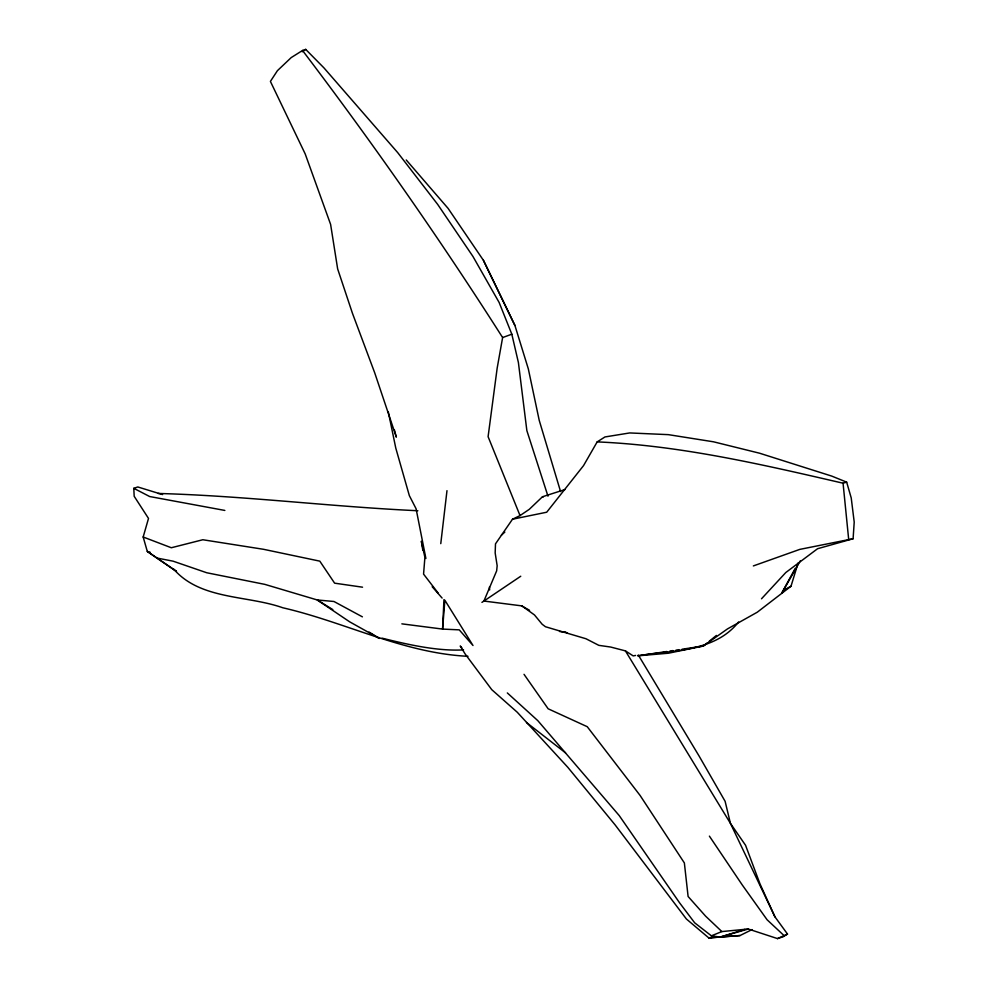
<?xml version="1.0" encoding="UTF-8"?>
<svg xmlns="http://www.w3.org/2000/svg" width="988" height="988" viewBox="0 0 988 988"><rect width="100%" height="100%" fill="white"/><g stroke="black" fill="none" stroke-linecap="round" stroke-linejoin="round"><path stroke-width="1.48" d="M443.958 599.605L442.575 629.084L459.247 629.862L472.993 645.497L444.872 600.247L442.575 629.084L401.857 623.848M761.513 598.79L785.793 572.534L817.57 548.723L853.101 538.744L854.212 522.096L851.224 497.927L846.667 482.144L831.735 476.093L759.525 453.196L713.521 441.809L668.333 434.646L629.702 432.942L604.952 436.955L597.172 441.895L583.538 465.62L546.71 512.216L512.5 519.219L495.494 543.857L495.173 552.971L497.162 565.754L496.655 570.866L483.91 601.05L521.899 605.891L534.471 614.944L542.165 624.255L545.462 626.738L585.983 638.754L598.839 645.349L610.658 647.041L625.416 650.882L633.197 655.896L635.605 655.439M440.772 543.647L446.984 490.666M394.41 429.891L396.324 437.141L374.736 372.896L352.457 313.32L337.649 268.897L330.61 224.387L305.181 153.881L270.403 81.411L277.418 70.679L291.225 57.576L302.526 50.487C373.056 143.421 439.993 239.121 502.62 337.563L497.162 368.191L488.097 436.684L520.034 515.588L512.5 519.219M150.114 552.206L147.311 551.452L176.432 571.373L147.311 551.452L143.174 537.003L148.509 518.428L134.183 496.285L133.788 488.319L137.789 486.961L162.575 494.568M666.863 651.5L638.001 655.822L668.444 653.216L703.32 646.041L727.44 628.936L757.265 612.214L791.005 586.242L798.069 563.086M795.229 568.31L781.743 593.171L800.255 560.912M738.604 621.971C714.546 652.339 672.569 649.956 638.001 655.822M564.975 489.554L542.486 496.742L529.259 509.351L520.034 515.588M501.385 535.163L504.831 532.1M706.902 643.151L703.32 646.041L682.053 649.227M709.273 641.224L716.424 635.432M521.454 605.768L529.58 610.325M302.229 51.771L305.712 49.4L323.953 67.888L397.707 152.621L437.696 204.43L472.931 256.435L499.15 302.501L511.821 334.191L518.404 362.559L526.863 430.632L547.982 496.186M481.934 602.384L520.75 576.239M625.416 650.882L730.428 823.362L774.938 916.839L787.51 934.068L783.274 936.71L777.507 938.6L748.274 929.016L721.87 931.573L711.385 935.821L694.675 922.804L679.62 902.884L619.229 815.582L537.818 720.66L507.326 692.934M784.596 589.725L791.005 586.242M777.507 938.6L787.51 934.068M461.89 647.943L460.247 645.991L465.089 653.883L491.765 689.673L517.243 712.225L567.767 767.256L615.104 824.881L686.413 919.013L708.779 937.896L740.024 935.55L752.053 929.585M502.62 337.563L511.821 334.191M753.35 565.926L799.823 549.377L853.101 538.744M302.526 50.487L305.712 49.4M711.385 935.821L720.141 937.093L744.977 929.35M597.172 441.895C680.337 445.415 762.205 464.496 843.06 483.206L846.667 482.144M720.141 937.093L748.274 929.016M712.867 937.155L708.779 937.896L740.024 935.55M669.901 651.043L672.939 650.598M675.977 650.141L679.015 649.684M417.85 510.734C331.165 506.758 244.901 495.815 158.105 493.457M467.966 656.304C403.314 653.154 345.071 622.094 282.84 607.781C247.037 595.085 200.268 599.988 173.567 568.952M362.547 587.193L334.611 583.167L319.803 561.147L263.549 549.303L202.836 539.744L171.319 547.747L143.174 537.003M559.517 631.456L563.889 632.197M542.486 496.742L543.4 496.915M224.844 510.438L149.645 496.532L133.788 488.319M157.006 558.059L173.135 561.184L206.739 572.756L264.809 584.365L317.272 599.975L333.956 601.494L362.398 616.845M382.146 638.186C408.328 644.67 437.388 651.314 463.545 649.894M565 631.727L567.618 633.308M332.808 609.596L317.272 599.975L349.69 621.847L379.404 638.446L369.055 632.036M526.493 722.512L565.556 752.868M783.768 935.327L767.108 919.779L742.26 884.964L709.396 836.132M721.87 931.573L705.556 916.111L688.105 896.487L684.363 862.932L640.125 795.501L587.243 726.699L548.155 708.791L524.023 674.322M432.188 586.711L442.105 598.073M406.241 159.957L448.107 208.406L483.416 260.326L514.921 325.472L528.321 368.87L539.226 420.369L560.579 491.592M438.215 593.146L423.568 574.114L424.902 557.343L421.357 541.263L422.802 550.131M638.273 654.982L699.084 756.018L725.118 801.33L730.428 823.362L745.557 845.283L759.92 883.717L774.938 916.839M483.416 260.326L514.921 325.472M388.321 411.959L395.78 448.095L409.353 495.655L416.084 508.758L425.89 558.479M843.06 483.206L848.692 539.547M489.418 587.057L489.64 589.922"/></g></svg>
